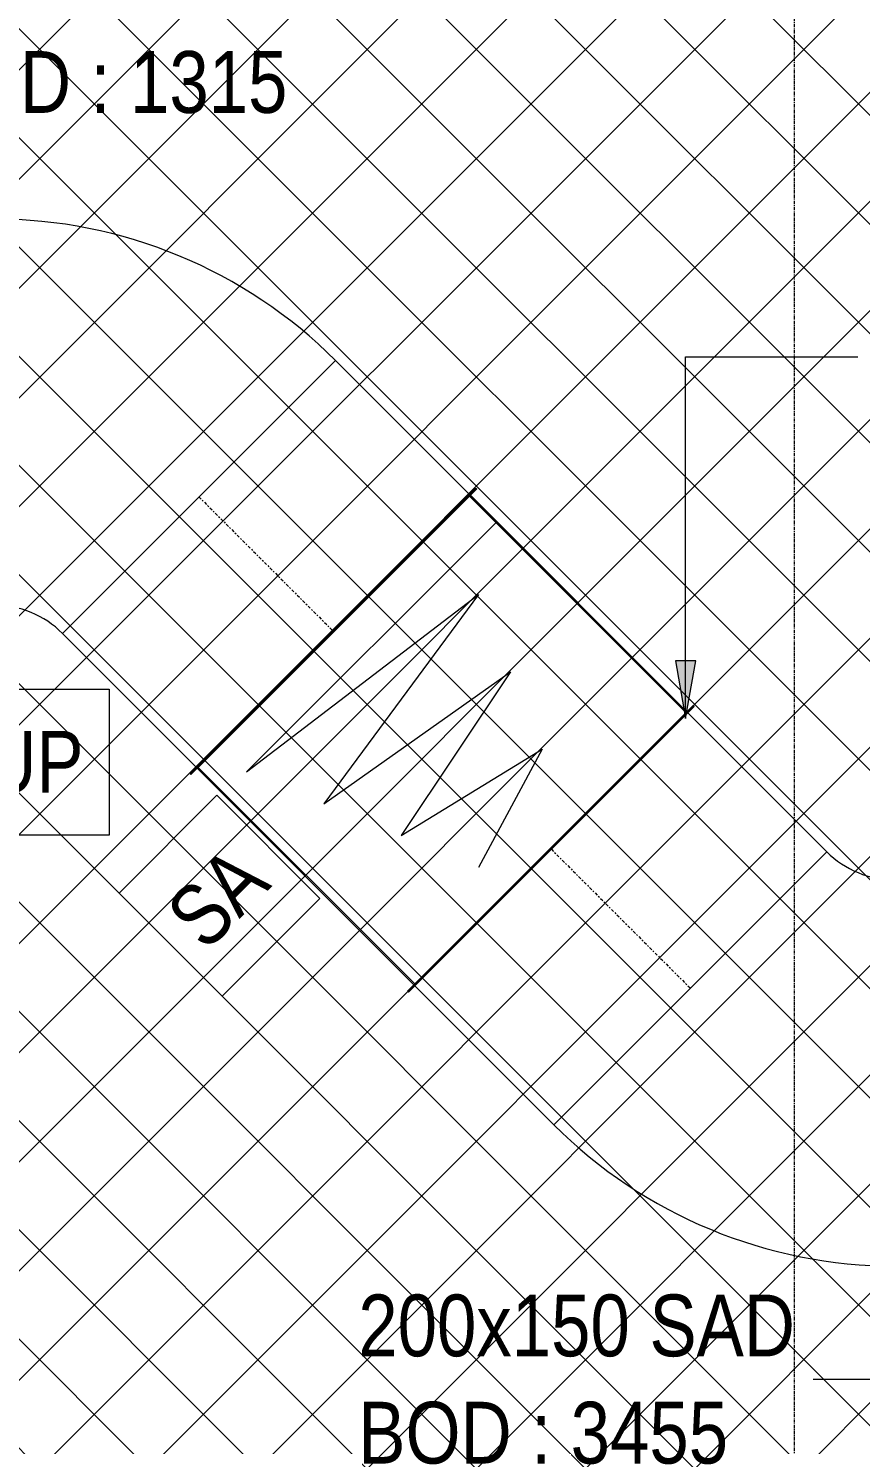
# Model space of a CAD drawing. Header units: inches. Extents: x -83664 to 20107, y -47222 to 19398.
# Drawn here: x -57950 to -54716, y -7274 to -1770 of the extents above; entities that cross this region are included whole.
import ezdxf

# ---------------------------------------------------------------- set-up
doc = ezdxf.new("R2010")
doc.units = ezdxf.units.IN
doc.header["$MEASUREMENT"] = 0
for name, pattern in [('Center', [29.999999, 12, -6, 6, -6]), ('Grid Line', [22.225, 12.7, -3.175, 3.175, -3.175]), ('Hidden 0_50', [1.0584, 0.5292, -0.5292])]:
    doc.linetypes.add(name, pattern=pattern)
for name, color, linetype, lineweight in [('A-DETL-GENF', 7, 'Continuous', 9), ('G-ANNO-TEXT', 7, 'Continuous', 9), ('M-HVAC-DUCT-CNTR', 7, 'Center', 9), ('M-HVAC-DUCT-IDEN', 7, 'Continuous', 18), ('S-GRID', 7, 'Continuous', 9)]:
    doc.layers.add(name, color=color, linetype=linetype, lineweight=lineweight)
doc.layers.add('M-HVAC-DUCT', color=7, linetype='Continuous', lineweight=9, true_color=0xffe97f)
doc.styles.add('Arial Narrow_21', font='ARIALN.TTF', dxfattribs={"height": 240})

# ---------------------------------------------------------------- blocks, each defined once
blk = doc.blocks.new('M_Rec Elbow - Radius - 0_75W-8365918-FIRST FLOOR AC CONDITIONING LAYOUT - PART A')
at = {"layer": 'M-HVAC-DUCT', "color": 30, "true_color": 0xff7f00}
for p, q in [((-200.8, 859.8), (859.8, -200.8)), ((859.8, -200.8), (-200.8, 859.8)), ((-466, 750), (-466, -750)), ((-466, -750), (-466, 750))]:
    blk.add_line(p, q, dxfattribs=at)
for radius in [375, 375, 1875, 1875]:
    blk.add_arc((-466, 1125), radius, 270, 315, dxfattribs=at)
blk = doc.blocks.new('GCE-DA-Sound Att-Rectangular_1 - Standerd-8366137-FIRST FLOOR AC CONDITIONING LAYOUT - PART A')
at = {"layer": 'A-DETL-GENF', "color": 30, "true_color": 0xff7f00}
for p, q in [((-600, 750), (-600, -750)), ((600, 750), (-600, 750)), ((-450, -625), (-450, 750)), ((600, -750), (600, 750)), ((-450, -625), (-300, 500)), ((-300, 500), (-150, -500)), ((-150, -500), (0, 375)), ((0, 375), (150, -375)), ((150, -375), (300, 250)), ((300, 250), (450, -250)), ((-600, -750), (600, -750))]:
    blk.add_line(p, q, dxfattribs=at)
at = {"layer": 'M-HVAC-DUCT', "color": 30, "true_color": 0xff7f00}
for p, q in [((-600, -785), (-600, 785)), ((-600, 785), (-600, -785)), ((-600, 785), (-595, 785)), ((-600, 785), (-595, 785)), ((-595, -785), (-595, 785)), ((-595, 785), (-595, -785)), ((595, -785), (595, 785)), ((595, 785), (595, -785)), ((595, 785), (600, 785)), ((595, 785), (600, 785)), ((600, -785), (600, 785)), ((600, 785), (600, -785)), ((-600, -750), (-600, 750)), ((-600, 750), (-600, -750)), ((-600, 750), (-595, 750)), ((-600, 750), (-595, 750)), ((-595, -750), (-595, 750)), ((-595, 750), (-595, -750)), ((-595, 750), (595, 750)), ((-595, 750), (595, 750)), ((-595, -750), (-595, 750)), ((-595, 750), (-595, -750)), ((-595, -745), (-595, 745)), ((-595, 745), (-595, -745)), ((-595, 745), (595, 745)), ((-595, 745), (595, 745)), ((595, -750), (595, 750)), ((595, 750), (595, -750)), ((595, -750), (595, 750)), ((595, 750), (595, -750)), ((595, 750), (600, 750)), ((595, 750), (600, 750)), ((595, -745), (595, 745)), ((595, 745), (595, -745)), ((600, -750), (600, 750)), ((600, 750), (600, -750)), ((-595, -750), (-600, -750)), ((-600, -750), (-595, -750)), ((595, -745), (-595, -745)), ((-595, -745), (595, -745)), ((595, -750), (-595, -750)), ((-595, -750), (595, -750)), ((600, -750), (595, -750)), ((595, -750), (600, -750)), ((-595, -785), (-600, -785)), ((-600, -785), (-595, -785)), ((600, -785), (595, -785)), ((595, -785), (600, -785))]:
    blk.add_line(p, q, dxfattribs=at)
blk = doc.blocks.new('TEMW-SMBZ-HO-BM-HVAC-00002_rvt-1-FIRST FLOOR AC CONDITIONING LAYOUT - PART A')
at = {"layer": 'M-HVAC-DUCT', "color": 30, "true_color": 0xff7f00}
for p, q in [((94700.2, 95311.6), (93639.5, 94250.9)), ((93639.5, 94250.9), (94700.2, 95311.6)), ((94700.2, 95311.6), (95220.9, 94790.9)), ((95220.9, 94790.9), (94700.2, 95311.6)), ((95220.9, 94790.9), (94160.2, 93730.2)), ((94160.2, 93730.2), (95220.9, 94790.9)), ((94160.2, 93730.2), (93639.5, 94250.9)), ((94160.2, 93730.2), (93639.5, 94250.9)), ((96069.4, 93942.4), (95008.7, 92881.7)), ((95008.7, 92881.7), (96069.4, 93942.4)), ((96069.4, 93942.4), (96609.2, 93402.5)), ((96609.2, 93402.5), (96069.4, 93942.4)), ((96609.2, 93402.5), (95548.6, 92341.8)), ((95548.6, 92341.8), (96609.2, 93402.5)), ((95548.6, 92341.8), (95008.7, 92881.7)), ((95548.6, 92341.8), (95008.7, 92881.7))]:
    blk.add_line(p, q, dxfattribs=at)
at = {"layer": 'M-HVAC-DUCT-CNTR', "color": 30, "true_color": 0xff7f00}
for p, q in [((94169.8, 94781.3), (94690.5, 94260.6)), ((95539.1, 93412), (96078.9, 92872.2))]:
    blk.add_line(p, q, dxfattribs=at)
at = {"layer": 'M-HVAC-DUCT', "color": 6, "linetype": 'Hidden 0_50', "lineweight": 9, "true_color": 0xff00ff}
for name, p, rotation in [('M_Rec Elbow - Radius - 0_75W-8365918-FIRST FLOOR AC CONDITIONING LAYOUT - PART A', (93840.3, 95110.8), 134.9999999999998), ('GCE-DA-Sound Att-Rectangular_1 - Standerd-8366137-FIRST FLOOR AC CONDITIONING LAYOUT - PART A', (95114.8, 93836.3), 314.9999999999994), ('M_Rec Elbow - Radius - 0_75W-8365918-FIRST FLOOR AC CONDITIONING LAYOUT - PART A', (96408.4, 92542.7), 315)]:
    blk.add_blockref(name, p, dxfattribs=dict(at, rotation=rotation))
blk = doc.blocks.new('TEMW-SMBZ-HO-BM-HVAC-00002_rvt-2-FIRST FLOOR AC CONDITIONING LAYOUT - PART A')
at = {"layer": 'M-HVAC-DUCT', "color": 30, "true_color": 0xff7f00}
for p, q in [((94700.2, 95311.6), (93639.5, 94250.9)), ((93639.5, 94250.9), (94700.2, 95311.6)), ((94700.2, 95311.6), (95220.9, 94790.9)), ((95220.9, 94790.9), (94700.2, 95311.6)), ((95220.9, 94790.9), (94160.2, 93730.2)), ((94160.2, 93730.2), (95220.9, 94790.9)), ((94160.2, 93730.2), (93639.5, 94250.9)), ((94160.2, 93730.2), (93639.5, 94250.9)), ((96069.4, 93942.4), (95008.7, 92881.7)), ((95008.7, 92881.7), (96069.4, 93942.4)), ((96069.4, 93942.4), (96609.2, 93402.5)), ((96609.2, 93402.5), (96069.4, 93942.4)), ((96609.2, 93402.5), (95548.6, 92341.8)), ((95548.6, 92341.8), (96609.2, 93402.5)), ((95548.6, 92341.8), (95008.7, 92881.7)), ((95548.6, 92341.8), (95008.7, 92881.7))]:
    blk.add_line(p, q, dxfattribs=at)
at = {"layer": 'M-HVAC-DUCT-CNTR', "color": 30, "true_color": 0xff7f00}
for p, q in [((94169.8, 94781.3), (94690.5, 94260.6)), ((95539.1, 93412), (96078.9, 92872.2))]:
    blk.add_line(p, q, dxfattribs=at)
at = {"layer": 'M-HVAC-DUCT', "color": 6, "linetype": 'Hidden 0_50', "lineweight": 9, "true_color": 0xff00ff}
for name, p, rotation in [('M_Rec Elbow - Radius - 0_75W-8365918-FIRST FLOOR AC CONDITIONING LAYOUT - PART A', (93840.3, 95110.8), 134.9999999999998), ('GCE-DA-Sound Att-Rectangular_1 - Standerd-8366137-FIRST FLOOR AC CONDITIONING LAYOUT - PART A', (95114.8, 93836.3), 314.9999999999994), ('M_Rec Elbow - Radius - 0_75W-8365918-FIRST FLOOR AC CONDITIONING LAYOUT - PART A', (96408.4, 92542.7), 315)]:
    blk.add_blockref(name, p, dxfattribs=dict(at, rotation=rotation))

msp = doc.modelspace()

# ---------------------------------------------------------------- hatches: boundary and pattern name
at = {"layer": 'A-DETL-GENF', "true_color": 0xff0000}
h = msp.add_hatch(dxfattribs=at)
h.set_pattern_fill('FP_59', color=1, style=0, pattern_type=2)
h.set_pattern_definition([(45, (-151456.65, -98372.2), (-212.13203, 212.13203), []), (135, (-151456.65, -98372.2), (-212.13203, -212.13203), [])])
h.paths.add_polyline_path([(-62993, -37189.5), (-27297.3, -37189.5), (-27297.3, -98.4), (-62993, -98.4), (-62993, -33333)])
at = {"layer": 'M-HVAC-DUCT-IDEN', "lineweight": 9}
msp.add_hatch(color=256, dxfattribs=at).paths.add_polyline_path([(-55396.1, -4452.6), (-55356.4, -4227.6), (-55435.8, -4227.6)])

# ---------------------------------------------------------------- linework, layer by layer
at = {"layer": 'G-ANNO-TEXT', "flags": 128}
for points in [[(-58191.8, -4338.3), (-57635.3, -4338.3), (-57635.3, -4905.3), (-58191.8, -4905.3)], [(-57597.2, -5130.1), (-57217.5, -4750.4), (-56816.5, -5151.3), (-57196.2, -5531.1)]]:
    msp.add_lwpolyline(points, close=True, dxfattribs=at)
at = {"layer": 'M-HVAC-DUCT-IDEN', "lineweight": 9}
for p, q in [((-55396.1, -3046.3), (-54726.3, -3046.3)), ((-55396.1, -4452.6), (-55396.1, -3046.3)), ((-55356.4, -4227.6), (-55435.8, -4227.6)), ((-55435.8, -4227.6), (-55396.1, -4452.6)), ((-55396.1, -4452.6), (-55356.4, -4227.6)), ((-53292.6, -7019.8), (-54900.6, -7019.8))]:
    msp.add_line(p, q, dxfattribs=at)
at = {"layer": 'S-GRID', "color": 254, "linetype": 'Grid Line', "true_color": 0xdcdcdc}
msp.add_line((-54972.3, -44103.7), (-54972.3, 15149.1), dxfattribs=at)

# ---------------------------------------------------------------- block references
at = {"lineweight": 5}
for name in ['TEMW-SMBZ-HO-BM-HVAC-00002_rvt-1-FIRST FLOOR AC CONDITIONING LAYOUT - PART A', 'TEMW-SMBZ-HO-BM-HVAC-00002_rvt-2-FIRST FLOOR AC CONDITIONING LAYOUT - PART A']:
    msp.add_blockref(name, (-151456.7, -98372.2), dxfattribs=at)

# ---------------------------------------------------------------- texts
at = {"layer": 'G-ANNO-TEXT', "insert": (-58116.8, -4500.7), "char_height": 240, "width": 481.012, "attachment_point": 1, "style": 'Arial Narrow_21'}
msp.add_mtext('UP', dxfattribs=at)
at = {"layer": 'G-ANNO-TEXT', "insert": (-57429.3, -5191.9), "char_height": 240, "width": 456.962, "attachment_point": 1, "rotation": 45, "style": 'Arial Narrow_21'}
msp.add_mtext('SA', dxfattribs=at)
at = {"layer": 'M-HVAC-DUCT-IDEN', "lineweight": 9, "char_height": 240, "attachment_point": 1, "style": 'Arial Narrow_21'}
for s, insert, width in [('BOD : 1315', (-58379.6, -1858.9), 1803.797), ('200x150 SAD', (-56667.6, -6690.2), 2128.48), ('BOD : 3455', (-56667.6, -7106.9), 1803.797)]:
    msp.add_mtext(s, dxfattribs=dict(at, insert=insert, width=width))

doc.saveas('drawing.dxf')
